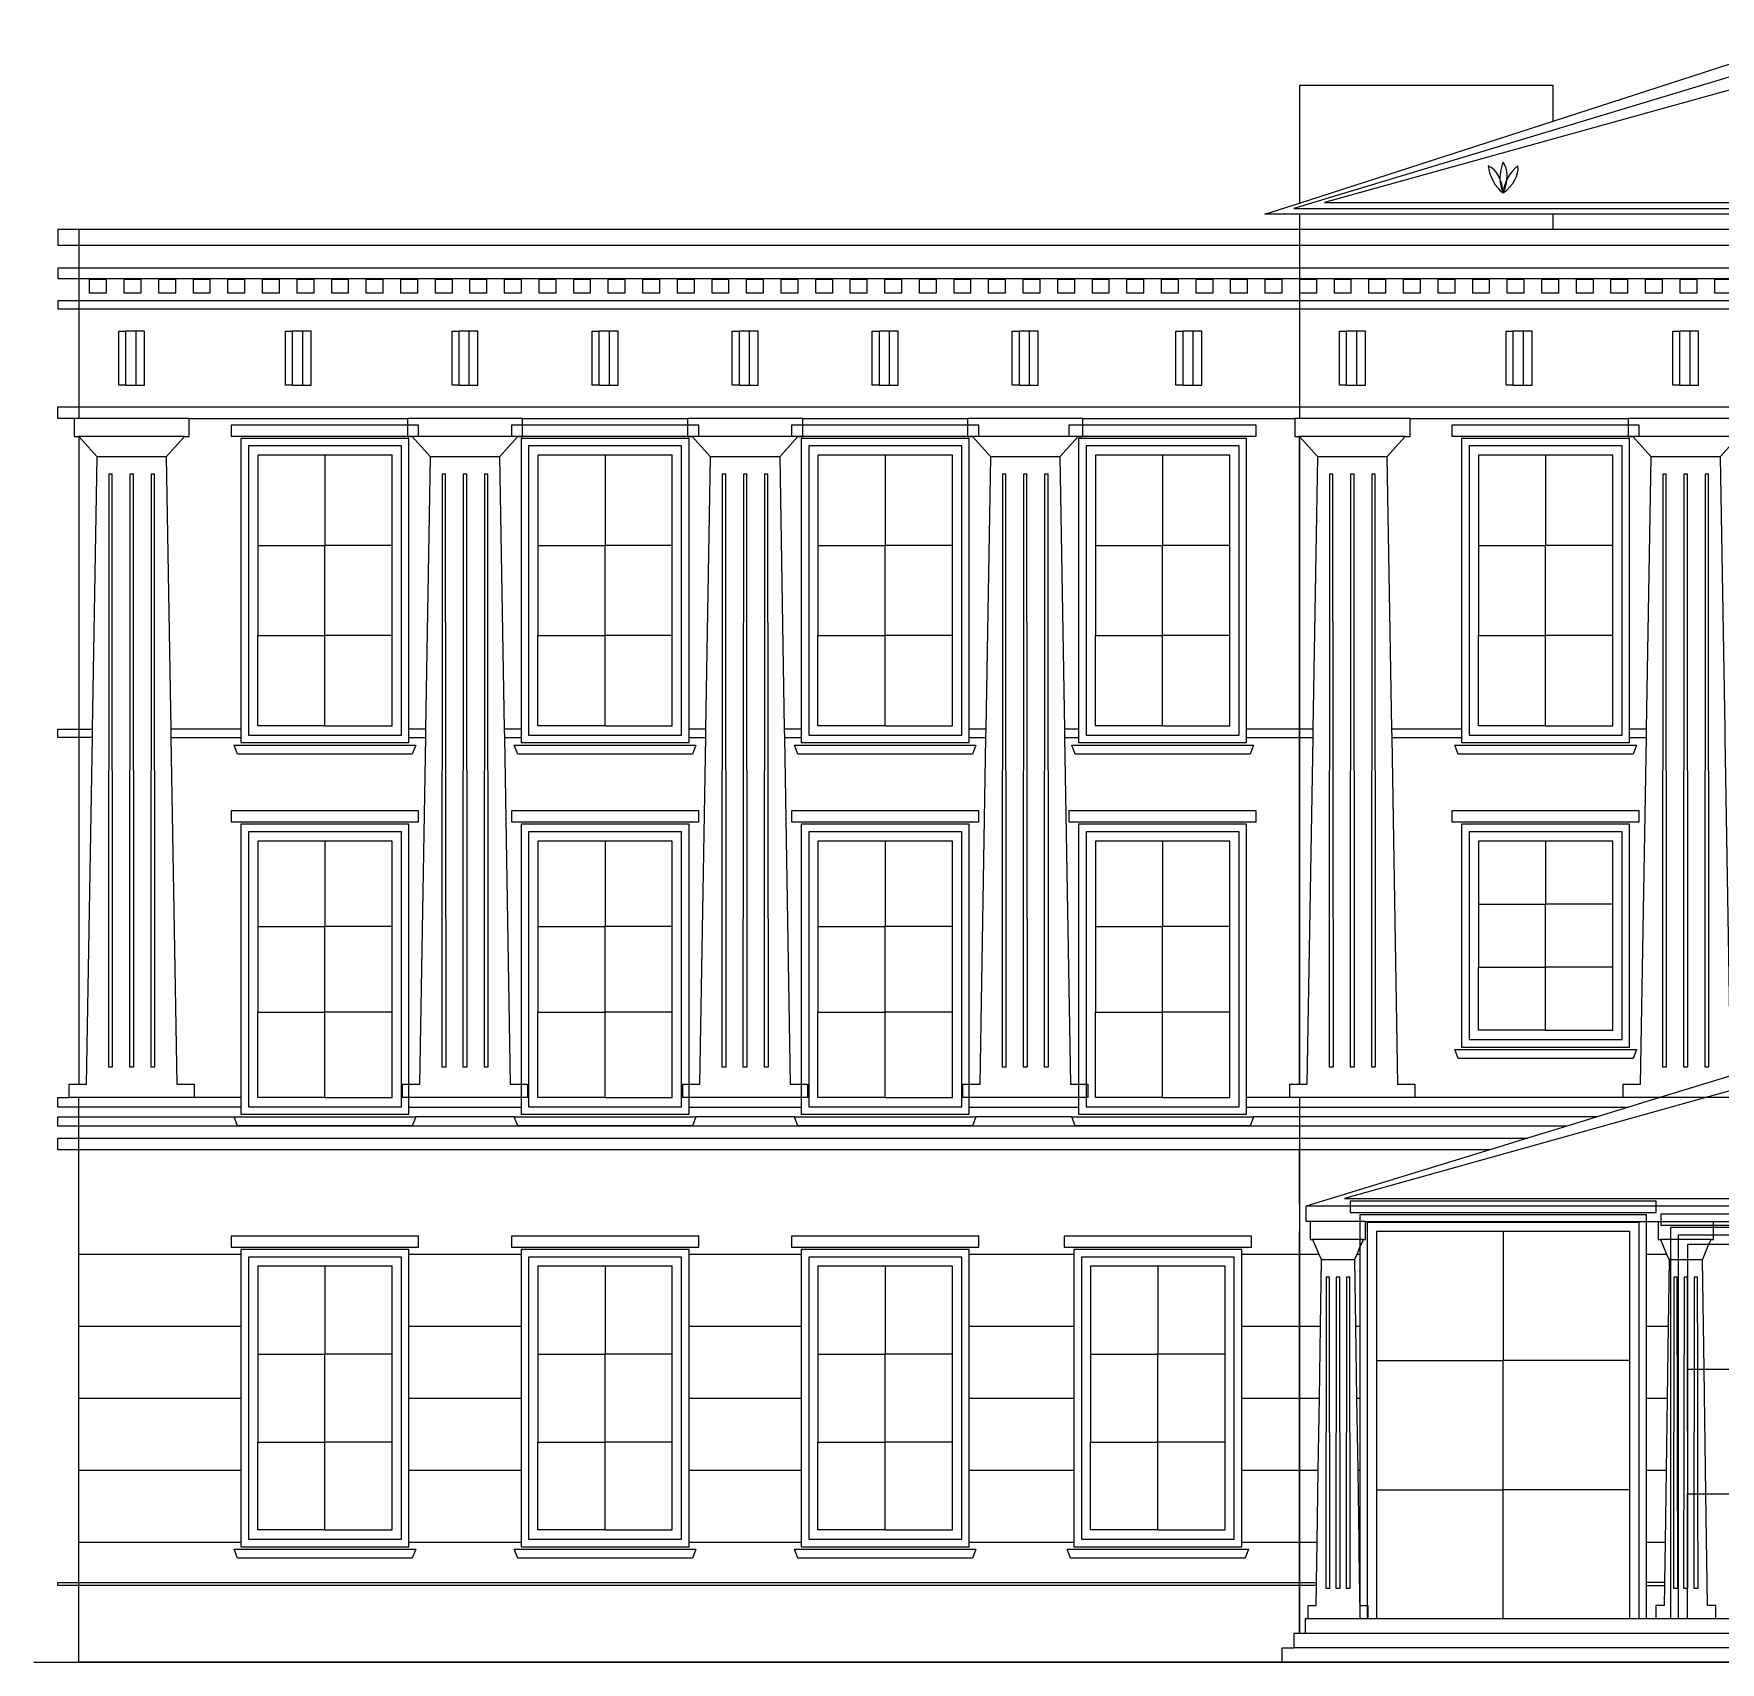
# Model space of a CAD drawing. Extents: x 114901 to 152161, y 103898 to 120858.
# Drawn here: x 114901 to 132461, y 103898 to 120858 of the extents above; entities that cross this region are included whole.
import ezdxf

# ---------------------------------------------------------------- set-up
doc = ezdxf.new("R2010")
doc.units = 0
for name, color, linetype, lineweight in [('01_SOURCE_MASSING', 7, 'Continuous', 25), ('02_NEW_GLAZING', 7, 'Continuous', 25), ('03_NEW_FRAMES', 7, 'Continuous', 25), ('04_NEW_CROWNS', 7, 'Continuous', 25), ('05_NEW_COLUMNS', 7, 'Continuous', 25), ('07_NEW_ORNAMENT', 7, 'Continuous', 25)]:
    doc.layers.add(name, color=color, linetype=linetype, lineweight=lineweight)

# ---------------------------------------------------------------- blocks, each defined once
blk = doc.blocks.new('GREEK_WINDOW_001')
at = {"layer": '02_NEW_GLAZING'}
for points in [[(0, 2746), (-700, 2746), (-700, 1831)], [(700, 1831), (700, 2746), (0, 2746)], [(0, 2746), (0, 1831)], [(-700, 1831), (-700, 915)], [(-700, 1831), (0, 1831)], [(700, 1831), (0, 1831)], [(0, 915), (0, 1831)], [(700, 915), (700, 1831)], [(0, 0), (-700, 0), (-700, 915)], [(-700, 915), (0, 915)], [(0, 0), (700, 0), (700, 915)], [(0, 0), (0, 915)], [(700, 915), (0, 915)]]:
    blk.add_lwpolyline(points, dxfattribs=at)
at = {"layer": '03_NEW_FRAMES'}
for points in [[(-975, 2946), (975, 2946), (975, 3061), (-975, 3061)], [(-875, -175), (875, -175), (875, -126), (875, 624), (875, 1374), (875, 2124), (875, 2874), (875, 2921), (-875, 2921), (-875, 2874), (-875, 2124), (-875, 1374), (-875, 624), (-875, -126)], [(-796, -96), (796, -96), (796, 2842), (-796, 2842)], [(-945, -200), (945, -200), (910, -295), (-910, -295)]]:
    blk.add_lwpolyline(points, close=True, dxfattribs=at)
blk = doc.blocks.new('GREEK_WINDOW_002')
at = {"layer": '02_NEW_GLAZING'}
for points in [[(0, 2746), (-700, 2746), (-700, 1831)], [(700, 1831), (700, 2746), (0, 2746)], [(0, 2746), (0, 1831)], [(-700, 1831), (-700, 915)], [(-700, 1831), (0, 1831)], [(700, 1831), (0, 1831)], [(0, 915), (0, 1831)], [(700, 915), (700, 1831)], [(0, 0), (-700, 0), (-700, 915)], [(-700, 915), (0, 915)], [(0, 0), (700, 0), (700, 915)], [(0, 0), (0, 915)], [(700, 915), (0, 915)]]:
    blk.add_lwpolyline(points, dxfattribs=at)
at = {"layer": '03_NEW_FRAMES'}
for points in [[(-975, 2946), (975, 2946), (975, 3061), (-975, 3061)], [(-875, -175), (875, -175), (875, -126), (875, 624), (875, 1374), (875, 2124), (875, 2874), (875, 2921), (-875, 2921), (-875, 2874), (-875, 2124), (-875, 1374), (-875, 624), (-875, -126)], [(-796, -96), (796, -96), (796, 2842), (-796, 2842)], [(-945, -200), (945, -200), (910, -295), (-910, -295)]]:
    blk.add_lwpolyline(points, close=True, dxfattribs=at)
blk = doc.blocks.new('GREEK_WINDOW_003')
at = {"layer": '02_NEW_GLAZING'}
for points in [[(0, 2746), (-700, 2746), (-700, 1831)], [(700, 1831), (700, 2746), (0, 2746)], [(0, 2746), (0, 1831)], [(-700, 1831), (-700, 915)], [(-700, 1831), (0, 1831)], [(700, 1831), (0, 1831)], [(0, 915), (0, 1831)], [(700, 915), (700, 1831)], [(0, 0), (-700, 0), (-700, 915)], [(-700, 915), (0, 915)], [(0, 0), (700, 0), (700, 915)], [(0, 0), (0, 915)], [(700, 915), (0, 915)]]:
    blk.add_lwpolyline(points, dxfattribs=at)
at = {"layer": '03_NEW_FRAMES'}
for points in [[(-975, 2946), (975, 2946), (975, 3061), (-975, 3061)], [(-875, -175), (875, -175), (875, -126), (875, 624), (875, 1374), (875, 2124), (875, 2874), (875, 2921), (-875, 2921), (-875, 2874), (-875, 2124), (-875, 1374), (-875, 624), (-875, -126)], [(-796, -96), (796, -96), (796, 2842), (-796, 2842)], [(-945, -200), (945, -200), (910, -295), (-910, -295)]]:
    blk.add_lwpolyline(points, close=True, dxfattribs=at)
blk = doc.blocks.new('GREEK_WINDOW_004')
at = {"layer": '02_NEW_GLAZING'}
for points in [[(0, 2746), (-700, 2746), (-700, 1831)], [(700, 1831), (700, 2746), (0, 2746)], [(0, 2746), (0, 1831)], [(-700, 1831), (-700, 915)], [(-700, 1831), (0, 1831)], [(700, 1831), (0, 1831)], [(0, 915), (0, 1831)], [(700, 915), (700, 1831)], [(0, 0), (-700, 0), (-700, 915)], [(-700, 915), (0, 915)], [(0, 0), (700, 0), (700, 915)], [(0, 0), (0, 915)], [(700, 915), (0, 915)]]:
    blk.add_lwpolyline(points, dxfattribs=at)
at = {"layer": '03_NEW_FRAMES'}
for points in [[(-975, 2946), (975, 2946), (975, 3061), (-975, 3061)], [(-875, -175), (875, -175), (875, -126), (875, 624), (875, 1374), (875, 2124), (875, 2874), (875, 2921), (-875, 2921), (-875, 2874), (-875, 2124), (-875, 1374), (-875, 624), (-875, -126)], [(-796, -96), (796, -96), (796, 2842), (-796, 2842)], [(-945, -200), (945, -200), (910, -295), (-910, -295)]]:
    blk.add_lwpolyline(points, close=True, dxfattribs=at)
blk = doc.blocks.new('GREEK_WINDOW_009')
at = {"layer": '02_NEW_GLAZING'}
for points in [[(0, 4033), (-1319, 4033), (-1319, 2689)], [(1319, 2689), (1319, 4033), (0, 4033)], [(0, 4033), (0, 2689)], [(-1319, 2689), (-1319, 1344)], [(-1319, 2689), (0, 2689)], [(1319, 2689), (0, 2689)], [(0, 1344), (0, 2689)], [(1319, 1344), (1319, 2689)], [(-1319, 1344), (-1319, 0)], [(-1319, 1344), (0, 1344)], [(1319, 1344), (0, 1344)], [(0, 0), (0, 1344)], [(1319, 0), (1319, 1344)]]:
    blk.add_lwpolyline(points, dxfattribs=at)
at = {"layer": '03_NEW_FRAMES'}
blk.add_lwpolyline([(-1594, 4233), (1594, 4233), (1594, 4299), (1594, 4348), (-1594, 4348), (-1594, 4299)], close=True, dxfattribs=at)
for points in [[(1494, 0), (1494, 347), (1494, 377), (1494, 799), (1494, 1549), (1494, 2299), (1494, 3049), (1494, 3799), (1494, 4139), (1494, 4208), (-1494, 4208), (-1494, 4139), (-1494, 3949), (-1494, 3860), (-1494, 3799), (-1494, 3049), (-1494, 2299), (-1494, 1549), (-1494, 799), (-1494, 377), (-1494, 347), (-1494, 181), (-1494, 0)], [(1416, 0), (1416, 4129), (-1416, 4129), (-1416, 140), (-1416, 0)]]:
    blk.add_lwpolyline(points, dxfattribs=at)
blk = doc.blocks.new('GREEK_WINDOW_010')
at = {"layer": '02_NEW_GLAZING'}
for points in [[(0, 3899), (-1187, 3899), (-1412, 3899), (-1412, 3739), (-1412, 3559), (-1412, 2600)], [(1412, 2600), (1412, 3559), (1412, 3739), (1412, 3899), (1187, 3899), (0, 3899)], [(0, 3899), (0, 2600)], [(-1412, 2600), (-1412, 1300)], [(-1412, 2600), (-1410, 2600), (-1343, 2600), (-1305, 2600), (-1240, 2600), (0, 2600)], [(1412, 2600), (1410, 2600), (1343, 2600), (1305, 2600), (1240, 2600), (0, 2600)], [(0, 1300), (0, 2600)], [(1412, 1300), (1412, 2600)], [(0, 0), (-1118, 0), (-1412, 0), (-1412, 319), (-1412, 1300)], [(-1412, 1300), (-1409, 1300), (-1345, 1300), (-1303, 1300), (-1221, 1300), (0, 1300)], [(0, 0), (1118, 0), (1412, 0), (1412, 319), (1412, 1300)], [(0, 0), (0, 1300)], [(1412, 1300), (1409, 1300), (1345, 1300), (1303, 1300), (1221, 1300), (0, 1300)]]:
    blk.add_lwpolyline(points, dxfattribs=at)
at = {"layer": '03_NEW_FRAMES'}
blk.add_lwpolyline([(-1687, 4099), (-1142, 4099), (1142, 4099), (1687, 4099), (1687, 4139), (1687, 4214), (-1687, 4214), (-1687, 4139)], close=True, dxfattribs=at)
for points in [[(1587, -1), (1587, 3739), (1587, 3949), (1587, 4074), (1142, 4074), (-1142, 4074), (-1587, 4074), (-1587, 3949), (-1587, 3739), (-1587, -1)], [(1509, -1), (1509, 3739), (1509, 3949), (1509, 3996), (1142, 3996), (-1142, 3996), (-1509, 3996), (-1509, 3949), (-1509, 3739), (-1509, -1)]]:
    blk.add_lwpolyline(points, dxfattribs=at)
blk = doc.blocks.new('GREEK_WINDOW_012')
at = {"layer": '02_NEW_GLAZING'}
for points in [[(0, 2671), (-700, 2671), (-700, 1781)], [(700, 1781), (700, 2671), (0, 2671)], [(0, 2671), (0, 1781)], [(-700, 1781), (-700, 890)], [(-700, 1781), (0, 1781)], [(700, 1781), (0, 1781)], [(0, 890), (0, 1781)], [(700, 890), (700, 1781)], [(0, 0), (-700, 0), (-700, 890)], [(-700, 890), (0, 890)], [(0, 0), (700, 0), (700, 890)], [(0, 0), (0, 890)], [(700, 890), (0, 890)]]:
    blk.add_lwpolyline(points, dxfattribs=at)
at = {"layer": '03_NEW_FRAMES'}
for points in [[(-975, 2871), (975, 2871), (975, 2986), (-975, 2986)], [(-875, -175), (875, -175), (875, -100), (875, 0), (875, 140), (875, 2846), (-875, 2846), (-875, 0), (-875, -100)], [(-796, -96), (796, -96), (796, 2768), (-796, 2768)], [(-945, -200), (945, -200), (945, -200), (910, -295), (-910, -295), (-945, -200)]]:
    blk.add_lwpolyline(points, close=True, dxfattribs=at)
blk = doc.blocks.new('GREEK_WINDOW_013')
at = {"layer": '02_NEW_GLAZING'}
for points in [[(0, 2671), (-700, 2671), (-700, 1781)], [(700, 1781), (700, 2671), (0, 2671)], [(0, 2671), (0, 1781)], [(-700, 1781), (-700, 890)], [(-700, 1781), (0, 1781)], [(700, 1781), (0, 1781)], [(0, 890), (0, 1781)], [(700, 890), (700, 1781)], [(0, 0), (-700, 0), (-700, 890)], [(-700, 890), (0, 890)], [(0, 0), (700, 0), (700, 890)], [(0, 0), (0, 890)], [(700, 890), (0, 890)]]:
    blk.add_lwpolyline(points, dxfattribs=at)
at = {"layer": '03_NEW_FRAMES'}
for points in [[(-975, 2871), (975, 2871), (975, 2986), (-975, 2986)], [(-875, -175), (875, -175), (875, -100), (875, 0), (875, 140), (875, 2846), (-875, 2846), (-875, 140), (-875, 0), (-875, -100)], [(-796, -96), (796, -96), (796, 2768), (-796, 2768)], [(-945, -200), (945, -200), (945, -200), (910, -295), (-910, -295), (-945, -200)]]:
    blk.add_lwpolyline(points, close=True, dxfattribs=at)
blk = doc.blocks.new('GREEK_WINDOW_014')
at = {"layer": '02_NEW_GLAZING'}
for points in [[(0, 2671), (-700, 2671), (-700, 1781)], [(700, 1781), (700, 2671), (0, 2671)], [(0, 2671), (0, 1781)], [(-700, 1781), (-700, 890)], [(-700, 1781), (0, 1781)], [(700, 1781), (0, 1781)], [(0, 890), (0, 1781)], [(700, 890), (700, 1781)], [(0, 0), (-700, 0), (-700, 890)], [(-700, 890), (0, 890)], [(0, 0), (700, 0), (700, 890)], [(0, 0), (0, 890)], [(700, 890), (0, 890)]]:
    blk.add_lwpolyline(points, dxfattribs=at)
at = {"layer": '03_NEW_FRAMES'}
for points in [[(-975, 2871), (975, 2871), (975, 2986), (-975, 2986)], [(-875, -175), (875, -175), (875, -100), (875, 0), (875, 140), (875, 2846), (-875, 2846), (-875, 140), (-875, 0), (-875, -100)], [(-796, -96), (796, -96), (796, 2768), (-796, 2768)], [(-945, -200), (945, -200), (945, -200), (910, -295), (-910, -295), (-945, -200)]]:
    blk.add_lwpolyline(points, close=True, dxfattribs=at)
blk = doc.blocks.new('GREEK_WINDOW_015')
at = {"layer": '02_NEW_GLAZING'}
for points in [[(0, 2671), (-700, 2671), (-700, 1781)], [(700, 1781), (700, 2671), (0, 2671)], [(0, 2671), (0, 1781)], [(-700, 1781), (-700, 890)], [(-700, 1781), (0, 1781)], [(700, 1781), (0, 1781)], [(0, 890), (0, 1781)], [(700, 890), (700, 1781)], [(0, 0), (-700, 0), (-700, 890)], [(-700, 890), (0, 890)], [(0, 0), (700, 0), (700, 890)], [(0, 0), (0, 890)], [(700, 890), (0, 890)]]:
    blk.add_lwpolyline(points, dxfattribs=at)
at = {"layer": '03_NEW_FRAMES'}
for points in [[(-975, 2871), (975, 2871), (975, 2986), (-975, 2986)], [(-875, -175), (875, -175), (875, -100), (875, 0), (875, 2846), (-875, 2846), (-875, 140), (-875, 0), (-875, -100)], [(-796, -96), (796, -96), (796, 2768), (-796, 2768), (-796, 140), (-796, 0)], [(-945, -200), (945, -200), (945, -200), (910, -295), (-910, -295), (-945, -200)]]:
    blk.add_lwpolyline(points, close=True, dxfattribs=at)
blk = doc.blocks.new('GREEK_WINDOW_016')
at = {"layer": '02_NEW_GLAZING'}
for points in [[(0, 1971), (-700, 1971), (-700, 1314)], [(700, 1314), (700, 1971), (0, 1971)], [(0, 1971), (0, 1314)], [(-700, 1314), (-700, 657)], [(-700, 1314), (0, 1314)], [(700, 1314), (0, 1314)], [(0, 657), (0, 1314)], [(700, 657), (700, 1314)], [(0, 0), (-700, 0), (-700, 657)], [(-700, 657), (0, 657)], [(0, 0), (700, 0), (700, 657)], [(0, 0), (0, 657)], [(700, 657), (0, 657)]]:
    blk.add_lwpolyline(points, dxfattribs=at)
at = {"layer": '03_NEW_FRAMES'}
for points in [[(-975, 2171), (975, 2171), (975, 2286), (-975, 2286)], [(-875, -175), (875, -175), (875, 2146), (-875, 2146)], [(-796, -96), (796, -96), (796, 2068), (-796, 2068)], [(-945, -200), (945, -200), (910, -295), (-910, -295)]]:
    blk.add_lwpolyline(points, close=True, dxfattribs=at)
blk = doc.blocks.new('GREEK_WINDOW_022')
at = {"layer": '02_NEW_GLAZING'}
for points in [[(0, 2817), (-700, 2817), (-700, 1878)], [(700, 1878), (700, 2817), (0, 2817)], [(0, 2817), (0, 1878)], [(-700, 1878), (-700, 939)], [(-700, 1878), (0, 1878)], [(700, 1878), (0, 1878)], [(0, 939), (0, 1878)], [(700, 939), (700, 1878)], [(0, 0), (-700, 0), (-700, 939)], [(-700, 939), (0, 939)], [(0, 0), (700, 0), (700, 939)], [(0, 0), (0, 939)], [(700, 939), (0, 939)]]:
    blk.add_lwpolyline(points, dxfattribs=at)
at = {"layer": '03_NEW_FRAMES'}
for points in [[(-975, 3017), (858, 3017), (975, 3017), (975, 3132), (858, 3132), (-975, 3132)], [(-875, -175), (875, -175), (875, -121), (875, -36), (875, 2992), (-875, 2992), (-875, -36), (-875, -121)], [(-796, -96), (796, -96), (796, 2914), (-796, 2914)], [(-945, -200), (945, -200), (910, -295), (-910, -295)]]:
    blk.add_lwpolyline(points, close=True, dxfattribs=at)
blk = doc.blocks.new('GREEK_WINDOW_023')
at = {"layer": '02_NEW_GLAZING'}
for points in [[(0, 2817), (-700, 2817), (-700, 1878)], [(700, 1878), (700, 2817), (0, 2817)], [(0, 2817), (0, 1878)], [(-700, 1878), (-700, 939)], [(-700, 1878), (0, 1878)], [(700, 1878), (0, 1878)], [(0, 939), (0, 1878)], [(700, 939), (700, 1878)], [(0, 0), (-700, 0), (-700, 939)], [(-700, 939), (0, 939)], [(0, 0), (700, 0), (700, 939)], [(0, 0), (0, 939)], [(700, 939), (0, 939)]]:
    blk.add_lwpolyline(points, dxfattribs=at)
at = {"layer": '03_NEW_FRAMES'}
for points in [[(-975, 3017), (-858, 3017), (858, 3017), (975, 3017), (975, 3132), (858, 3132), (-858, 3132), (-975, 3132)], [(-875, -175), (875, -175), (875, -121), (875, -36), (875, 2992), (-875, 2992), (-875, -36), (-875, -121)], [(-796, -96), (796, -96), (796, 2914), (-796, 2914)], [(-945, -200), (945, -200), (910, -295), (-910, -295)]]:
    blk.add_lwpolyline(points, close=True, dxfattribs=at)
blk = doc.blocks.new('GREEK_WINDOW_024')
at = {"layer": '02_NEW_GLAZING'}
for points in [[(0, 2817), (-700, 2817), (-700, 1878)], [(700, 1878), (700, 2817), (0, 2817)], [(0, 2817), (0, 1878)], [(-700, 1878), (-700, 939)], [(-700, 1878), (0, 1878)], [(700, 1878), (0, 1878)], [(0, 939), (0, 1878)], [(700, 939), (700, 1878)], [(0, 0), (-700, 0), (-700, 939)], [(-700, 939), (0, 939)], [(0, 0), (700, 0), (700, 939)], [(0, 0), (0, 939)], [(700, 939), (0, 939)]]:
    blk.add_lwpolyline(points, dxfattribs=at)
at = {"layer": '03_NEW_FRAMES'}
for points in [[(-975, 3017), (-858, 3017), (858, 3017), (975, 3017), (975, 3132), (858, 3132), (-858, 3132), (-975, 3132)], [(-875, -175), (875, -175), (875, -121), (875, -36), (875, 2992), (-875, 2992), (-875, -36), (-875, -121)], [(-796, -96), (796, -96), (796, 2914), (-796, 2914)], [(-945, -200), (945, -200), (910, -295), (-910, -295)]]:
    blk.add_lwpolyline(points, close=True, dxfattribs=at)
blk = doc.blocks.new('GREEK_WINDOW_025')
at = {"layer": '02_NEW_GLAZING'}
for points in [[(0, 2817), (-700, 2817), (-700, 1878)], [(700, 1878), (700, 2817), (0, 2817)], [(0, 2817), (0, 1878)], [(-700, 1878), (-700, 939)], [(-700, 1878), (0, 1878)], [(700, 1878), (0, 1878)], [(0, 939), (0, 1878)], [(700, 939), (700, 1878)], [(0, 0), (-700, 0), (-700, 939)], [(-700, 939), (0, 939)], [(0, 0), (700, 0), (700, 939)], [(0, 0), (0, 939)], [(700, 939), (0, 939)]]:
    blk.add_lwpolyline(points, dxfattribs=at)
at = {"layer": '03_NEW_FRAMES'}
for points in [[(-975, 3017), (-830, 3017), (975, 3017), (975, 3132), (-830, 3132), (-975, 3132)], [(-875, -175), (875, -175), (875, -121), (875, -36), (875, 2992), (-875, 2992), (-875, -36), (-875, -121)], [(-796, -96), (796, -96), (796, 2914), (-796, 2914)], [(-945, -200), (945, -200), (910, -295), (-910, -295)]]:
    blk.add_lwpolyline(points, close=True, dxfattribs=at)
blk = doc.blocks.new('GREEK_WINDOW_026')
at = {"layer": '02_NEW_GLAZING'}
for points in [[(0, 2817), (-700, 2817), (-700, 1878)], [(700, 1878), (700, 2817), (0, 2817)], [(0, 2817), (0, 1878)], [(-700, 1878), (-700, 939)], [(-700, 1878), (0, 1878)], [(700, 1878), (0, 1878)], [(0, 939), (0, 1878)], [(700, 939), (700, 1878)], [(0, 0), (-700, 0), (-700, 939)], [(-700, 939), (0, 939)], [(0, 0), (700, 0), (700, 939)], [(0, 0), (0, 939)], [(700, 939), (0, 939)]]:
    blk.add_lwpolyline(points, dxfattribs=at)
at = {"layer": '03_NEW_FRAMES'}
for points in [[(-975, 3017), (858, 3017), (975, 3017), (975, 3132), (858, 3132), (-975, 3132)], [(-875, -175), (875, -175), (875, -121), (875, -36), (875, 2992), (-875, 2992), (-875, -36), (-875, -121)], [(-796, -96), (796, -96), (796, 2914), (-796, 2914)], [(-945, -200), (945, -200), (910, -295), (-910, -295)]]:
    blk.add_lwpolyline(points, close=True, dxfattribs=at)
blk = doc.blocks.new('GREEK_GREEK_PEDIMENT')
at = {"layer": '04_NEW_CROWNS'}
for points in [[(5450, 0), (2810, 0), (-2810, 0), (-5450, 0), (-5811, 0), (-5450, 117), (-2810, 971), (0, 1880), (2810, 971), (5450, 117), (5811, 0)], [(-5511, 62), (5509, 62), (0, 1722)], [(-5191, 122), (5189, 122), (0, 1562)]]:
    blk.add_lwpolyline(points, close=True, dxfattribs=at)
at = {"layer": '07_NEW_ORNAMENT'}
for points in [[(0, 272), (-125, 435), (-222, 729), (-226, 955), (-90, 833), (3, 553), (0, 272)], [(0, 272), (-67, 477), (-67, 804), (0, 1032), (91, 865), (91, 553), (0, 272)], [(0, 272), (-3, 477), (95, 771), (226, 955), (263, 776), (170, 496), (0, 272)], [(0, 272), (-164, 379), (-338, 613), (-406, 817), (-244, 751), (-77, 528), (0, 272)], [(0, 272), (56, 459), (230, 694), (406, 817), (390, 643), (223, 419), (0, 272)], [(-3331, 222), (-3374, 308), (-3374, 446), (-3331, 542), (-3273, 471), (-3273, 340), (-3331, 222)], [(0, 272), (-180, 316), (-406, 474), (-524, 639), (-357, 633), (-142, 482), (0, 272)], [(0, 272), (103, 426), (328, 584), (524, 639), (461, 483), (246, 333), (0, 272)], [(3329, 222), (3286, 308), (3286, 446), (3329, 542), (3387, 471), (3387, 340), (3329, 222)], [(-3331, 222), (-3410, 277), (-3476, 398), (-3485, 503), (-3399, 469), (-3337, 354), (-3331, 222)], [(-3331, 222), (-3328, 318), (-3262, 439), (-3178, 503), (-3160, 413), (-3223, 298), (-3331, 222)], [(3329, 222), (3250, 277), (3184, 398), (3175, 503), (3261, 469), (3323, 354), (3329, 222)], [(3329, 222), (3332, 318), (3398, 439), (3482, 503), (3500, 413), (3437, 298), (3329, 222)]]:
    blk.add_open_spline(points, degree=3, knots=[0, 0, 0, 0, 1, 1, 1, 2, 2, 2, 2], dxfattribs=at)
blk = doc.blocks.new('GREEK_COLUMN_001')
at = {"layer": '05_NEW_COLUMNS'}
for points in [[(550, 6882.7), (600, 6882.7), (600, 7072.7), (-550.047, 7072.7), (-600, 7072.7), (-600, 6882.7), (-550.047, 6882.7), (-550, 6882.7)], [(550, 6882.7), (-550, 6882.7)], [(-550, 6882.7), (-360, 6672.7)], [(360, 6672.7), (550, 6882.7)], [(360, 6672.7), (407.773815, 3835.5), (409.205076, 3750.5), (470, 140), (650, 140), (650, 0), (-550.047, 0), (-650, 0), (-650, 140), (-550.047, 140), (-470, 140), (-409.205076, 3750.5), (-407.773815, 3835.5), (-360, 6672.7)], [(360, 6672.7), (-360, 6672.7)]]:
    blk.add_lwpolyline(points, dxfattribs=at)
for points in [[(-242, 320), (-198, 320), (-202, 6492.7), (-238, 6492.7)], [(-22, 320), (22, 320), (18, 6492.7), (-18, 6492.7)], [(198, 320), (242, 320), (238, 6492.7), (202, 6492.7)]]:
    blk.add_lwpolyline(points, close=True, dxfattribs=at)
blk = doc.blocks.new('GREEK_COLUMN_002')
at = {"layer": '05_NEW_COLUMNS'}
for points in [[(550, 6882.7), (600, 6882.7), (600, 6888.738569), (600, 7003.738569), (600, 7072.7), (-600, 7072.7), (-600, 7003.738569), (-600, 6888.738569), (-600, 6882.7), (-550, 6882.7)], [(550, 6882.7), (-550, 6882.7)], [(-550, 6882.7), (-360, 6672.7)], [(360, 6672.7), (550, 6882.7)], [(360, 6672.7), (407.773815, 3835.5), (409.205076, 3750.5), (470, 140), (583.41, 140), (650, 140), (650, 0), (583.41, 0), (-583.43, 0), (-650, 0), (-650, 140), (-583.43, 140), (-470, 140), (-409.205076, 3750.5), (-407.773815, 3835.5), (-360, 6672.7)], [(360, 6672.7), (-360, 6672.7)]]:
    blk.add_lwpolyline(points, dxfattribs=at)
for points in [[(-242, 320), (-198, 320), (-202, 6492.7), (-238, 6492.7)], [(-22, 320), (22, 320), (18, 6492.7), (-18, 6492.7)], [(198, 320), (242, 320), (238, 6492.7), (202, 6492.7)]]:
    blk.add_lwpolyline(points, close=True, dxfattribs=at)
blk = doc.blocks.new('GREEK_COLUMN_003')
at = {"layer": '05_NEW_COLUMNS'}
for points in [[(550, 6882.7), (600, 6882.7), (600, 6888.738569), (600, 7003.738569), (600, 7072.7), (-600, 7072.7), (-600, 7003.738569), (-600, 6888.738569), (-600, 6882.7), (-550, 6882.7)], [(550, 6882.7), (-550, 6882.7)], [(-550, 6882.7), (-360, 6672.7)], [(360, 6672.7), (550, 6882.7)], [(360, 6672.7), (407.773815, 3835.5), (409.205076, 3750.5), (470, 140), (583.44, 140), (650, 140), (650, 0), (583.44, 0), (-583.39, 0), (-650, 0), (-650, 140), (-583.39, 140), (-470, 140), (-409.205076, 3750.5), (-407.773815, 3835.5), (-360, 6672.7)], [(360, 6672.7), (-360, 6672.7)]]:
    blk.add_lwpolyline(points, dxfattribs=at)
for points in [[(-242, 320), (-198, 320), (-202, 6492.7), (-238, 6492.7)], [(-22, 320), (22, 320), (18, 6492.7), (-18, 6492.7)], [(198, 320), (242, 320), (238, 6492.7), (202, 6492.7)]]:
    blk.add_lwpolyline(points, close=True, dxfattribs=at)
blk = doc.blocks.new('GREEK_COLUMN_004')
at = {"layer": '05_NEW_COLUMNS'}
for points in [[(550, 6882.7), (600, 6882.7), (600, 6888.738569), (600, 7003.738569), (600, 7072.7), (-600, 7072.7), (-600, 7003.738569), (-600, 6888.738569), (-600, 6882.7), (-550, 6882.7)], [(550, 6882.7), (-550, 6882.7)], [(-550, 6882.7), (-360, 6672.7)], [(360, 6672.7), (550, 6882.7)], [(360, 6672.7), (407.773815, 3835.5), (409.205076, 3750.5), (470, 140), (554.72, 140), (633.47, 140), (650, 140), (650, 0), (633.47, 0), (554.72, 0), (-583.36, 0), (-650, 0), (-650, 140), (-583.36, 140), (-470, 140), (-409.205076, 3750.5), (-407.773815, 3835.5), (-360, 6672.7)], [(360, 6672.7), (-360, 6672.7)]]:
    blk.add_lwpolyline(points, dxfattribs=at)
for points in [[(-242, 320), (-198, 320), (-202, 6492.7), (-238, 6492.7)], [(-22, 320), (22, 320), (18, 6492.7), (-18, 6492.7)], [(198, 320), (242, 320), (238, 6492.7), (202, 6492.7)]]:
    blk.add_lwpolyline(points, close=True, dxfattribs=at)
blk = doc.blocks.new('GREEK_COLUMN_005')
at = {"layer": '05_NEW_COLUMNS'}
for points in [[(550, 6882.7), (600, 6882.7), (600, 7072.7), (-549.99, 7072.7), (-600, 7072.7), (-600, 6882.7), (-550.011292, 6882.7), (-550, 6882.7)], [(550, 6882.7), (-550, 6882.7)], [(-550, 6882.7), (-549.99, 6882.688947), (-360, 6672.7)], [(360, 6672.7), (550, 6882.7)], [(360, 6672.7), (407.773815, 3835.5), (409.205076, 3750.5), (470, 140), (650, 140), (650, 0), (-549.99, 0), (-650, 0), (-650, 140), (-550.011292, 140), (-549.99, 140), (-470, 140), (-409.205076, 3750.5), (-407.773815, 3835.5), (-360, 6672.7)], [(360, 6672.7), (-360, 6672.7)]]:
    blk.add_lwpolyline(points, dxfattribs=at)
for points in [[(-242, 320), (-198, 320), (-202, 6492.7), (-238, 6492.7)], [(-22, 320), (22, 320), (18, 6492.7), (-18, 6492.7)], [(198, 320), (242, 320), (238, 6492.7), (202, 6492.7)]]:
    blk.add_lwpolyline(points, close=True, dxfattribs=at)
blk = doc.blocks.new('GREEK_COLUMN_006')
at = {"layer": '05_NEW_COLUMNS'}
for points in [[(550, 6882.7), (600, 6882.7), (600, 6888.738569), (600, 7003.738569), (600, 7072.7), (-600, 7072.7), (-600, 7003.738569), (-600, 6888.738569), (-600, 6882.7), (-550, 6882.7)], [(550, 6882.7), (-550, 6882.7)], [(-550, 6882.7), (-360, 6672.7)], [(360, 6672.7), (550, 6882.7)], [(360, 6672.7), (407.773815, 3835.5), (409.205076, 3750.5), (468.555513, 225.785461), (470, 140), (650, 140), (650, 122.920951), (650, 0), (209.509676, 0), (-267.792455, 0), (-650, 0), (-650, 140), (-470, 140), (-409.205076, 3750.5), (-407.773815, 3835.5), (-360, 6672.7)], [(360, 6672.7), (-360, 6672.7)]]:
    blk.add_lwpolyline(points, dxfattribs=at)
for points in [[(-242, 320), (-198, 320), (-202, 6492.7), (-238, 6492.7)], [(-22, 320), (22, 320), (18, 6492.7), (-18, 6492.7)], [(198, 320), (242, 320), (238, 6492.7), (202, 6492.7)]]:
    blk.add_lwpolyline(points, close=True, dxfattribs=at)
blk = doc.blocks.new('GREEK_DORIC_FRIEZE')
at = {"layer": '07_NEW_ORNAMENT'}
for points in [[(-18050, 860), (-17870, 860), (-17870, 1000), (-18050, 1000)], [(-17690, 860), (-17510, 860), (-17510, 1000), (-17690, 1000)], [(-17330, 860), (-17150, 860), (-17150, 1000), (-17330, 1000)], [(-16970, 860), (-16790, 860), (-16790, 1000), (-16970, 1000)], [(-16610, 860), (-16430, 860), (-16430, 1000), (-16610, 1000)], [(-16250, 860), (-16070, 860), (-16070, 1000), (-16250, 1000)], [(-15890, 860), (-15710, 860), (-15710, 1000), (-15890, 1000)], [(-15530, 860), (-15350, 860), (-15350, 1000), (-15530, 1000)], [(-15170, 860), (-14990, 860), (-14990, 1000), (-15170, 1000)], [(-14810, 860), (-14630, 860), (-14630, 1000), (-14810, 1000)], [(-14450, 860), (-14270, 860), (-14270, 1000), (-14450, 1000)], [(-14090, 860), (-13910, 860), (-13910, 1000), (-14090, 1000)], [(-13730, 860), (-13550, 860), (-13550, 1000), (-13730, 1000)], [(-13370, 860), (-13190, 860), (-13190, 1000), (-13370, 1000)], [(-13010, 860), (-12830, 860), (-12830, 1000), (-13010, 1000)], [(-12650, 860), (-12470, 860), (-12470, 1000), (-12650, 1000)], [(-12290, 860), (-12110, 860), (-12110, 1000), (-12290, 1000)], [(-11930, 860), (-11750, 860), (-11750, 1000), (-11930, 1000)], [(-11570, 860), (-11390, 860), (-11390, 1000), (-11570, 1000)], [(-11210, 860), (-11030, 860), (-11030, 1000), (-11210, 1000)], [(-10850, 860), (-10670, 860), (-10670, 1000), (-10850, 1000)], [(-10490, 860), (-10310, 860), (-10310, 1000), (-10490, 1000)], [(-10130, 860), (-9950, 860), (-9950, 1000), (-10130, 1000)], [(-9770, 860), (-9590, 860), (-9590, 1000), (-9770, 1000)], [(-9410, 860), (-9230, 860), (-9230, 1000), (-9410, 1000)], [(-9050, 860), (-8870, 860), (-8870, 1000), (-9050, 1000)], [(-8690, 860), (-8510, 860), (-8510, 1000), (-8690, 1000)], [(-8330, 860), (-8150, 860), (-8150, 1000), (-8330, 1000)], [(-7970, 860), (-7790, 860), (-7790, 1000), (-7970, 1000)], [(-7610, 860), (-7430, 860), (-7430, 1000), (-7610, 1000)], [(-7250, 860), (-7070, 860), (-7070, 1000), (-7250, 1000)], [(-6890, 860), (-6710, 860), (-6710, 1000), (-6890, 1000)], [(-6530, 860), (-6350, 860), (-6350, 1000), (-6530, 1000)], [(-6170, 860), (-5990, 860), (-5990, 1000), (-6170, 1000)], [(-5810, 860), (-5630, 860), (-5630, 1000), (-5810, 1000)], [(-5450, 860), (-5448.89, 860), (-5270, 860), (-5270, 1000), (-5448.89, 1000), (-5450, 1000)], [(-5090, 860), (-4910, 860), (-4910, 1000), (-5090, 1000)], [(-4730, 860), (-4550, 860), (-4550, 1000), (-4730, 1000)], [(-4370, 860), (-4190, 860), (-4190, 1000), (-4370, 1000)], [(-4010, 860), (-3830, 860), (-3830, 1000), (-4010, 1000)], [(-3650, 860), (-3470, 860), (-3470, 1000), (-3650, 1000)], [(-3290, 860), (-3110, 860), (-3110, 1000), (-3290, 1000)], [(-2930, 860), (-2750, 860), (-2750, 1000), (-2930, 1000)], [(-2570, 860), (-2390, 860), (-2390, 1000), (-2570, 1000)], [(-2210, 860), (-2030, 860), (-2030, 1000), (-2210, 1000)], [(-1850, 860), (-1670, 860), (-1670, 1000), (-1850, 1000)], [(-1490, 860), (-1310, 860), (-1310, 1000), (-1490, 1000)], [(-1130, 860), (-950, 860), (-950, 1000), (-1130, 1000)], [(-770, 860), (-590, 860), (-590, 1000), (-770, 1000)], [(-410, 860), (-230, 860), (-230, 1000), (-410, 1000)], [(-50, 860), (130, 860), (130, 1000), (-50, 1000)], [(310, 860), (490, 860), (490, 1000), (310, 1000)], [(670, 860), (850, 860), (850, 1000), (670, 1000)], [(1030, 860), (1210, 860), (1210, 1000), (1030, 1000)], [(1390, 860), (1570, 860), (1570, 1000), (1390, 1000)], [(1750, 860), (1930, 860), (1930, 1000), (1750, 1000)], [(2110, 860), (2290, 860), (2290, 1000), (2110, 1000)], [(2470, 860), (2650, 860), (2650, 1000), (2470, 1000)], [(2830, 860), (3010, 860), (3010, 1000), (2830, 1000)], [(3190, 860), (3370, 860), (3370, 1000), (3190, 1000)], [(3550, 860), (3730, 860), (3730, 1000), (3550, 1000)], [(3910, 860), (4090, 860), (4090, 1000), (3910, 1000)], [(4270, 860), (4450, 860), (4450, 1000), (4270, 1000)], [(4630, 860), (4810, 860), (4810, 1000), (4630, 1000)], [(4990, 860), (5170, 860), (5170, 1000), (4990, 1000)], [(5350, 860), (5451.11, 860), (5530, 860), (5530, 1000), (5451.11, 1000), (5350, 1000)], [(5710, 860), (5890, 860), (5890, 1000), (5710, 1000)], [(6070, 860), (6250, 860), (6250, 1000), (6070, 1000)], [(6430, 860), (6610, 860), (6610, 1000), (6430, 1000)], [(6790, 860), (6970, 860), (6970, 1000), (6790, 1000)], [(7150, 860), (7330, 860), (7330, 1000), (7150, 1000)], [(7510, 860), (7690, 860), (7690, 1000), (7510, 1000)], [(7870, 860), (8050, 860), (8050, 1000), (7870, 1000)], [(8230, 860), (8410, 860), (8410, 1000), (8230, 1000)], [(8590, 860), (8770, 860), (8770, 1000), (8590, 1000)], [(8950, 860), (9130, 860), (9130, 1000), (8950, 1000)], [(9310, 860), (9490, 860), (9490, 1000), (9310, 1000)], [(9670, 860), (9850, 860), (9850, 1000), (9670, 1000)], [(10030, 860), (10210, 860), (10210, 1000), (10030, 1000)], [(10390, 860), (10570, 860), (10570, 1000), (10390, 1000)], [(10750, 860), (10930, 860), (10930, 1000), (10750, 1000)], [(11110, 860), (11290, 860), (11290, 1000), (11110, 1000)], [(11470, 860), (11650, 860), (11650, 1000), (11470, 1000)], [(11830, 860), (12010, 860), (12010, 1000), (11830, 1000)], [(12190, 860), (12370, 860), (12370, 1000), (12190, 1000)], [(12550, 860), (12730, 860), (12730, 1000), (12550, 1000)], [(12910, 860), (13090, 860), (13090, 1000), (12910, 1000)], [(13270, 860), (13450, 860), (13450, 1000), (13270, 1000)], [(13630, 860), (13810, 860), (13810, 1000), (13630, 1000)], [(13990, 860), (14170, 860), (14170, 1000), (13990, 1000)], [(14350, 860), (14530, 860), (14530, 1000), (14350, 1000)], [(14710, 860), (14890, 860), (14890, 1000), (14710, 1000)], [(15070, 860), (15250, 860), (15250, 1000), (15070, 1000)], [(15430, 860), (15610, 860), (15610, 1000), (15430, 1000)], [(15790, 860), (15970, 860), (15970, 1000), (15790, 1000)], [(16150, 860), (16330, 860), (16330, 1000), (16150, 1000)], [(16510, 860), (16690, 860), (16690, 1000), (16510, 1000)], [(16870, 860), (17050, 860), (17050, 1000), (16870, 1000)], [(17230, 860), (17410, 860), (17410, 1000), (17230, 1000)], [(17590, 860), (17770, 860), (17770, 1000), (17590, 1000)], [(17950, 860), (18130, 860), (18130, 1000), (17950, 1000)]]:
    blk.add_lwpolyline(points, close=True, dxfattribs=at)
for points in [[(-17668.7, -100), (-17743.7, -100), (-17743.7, 460), (-17668.7, 460)], [(-17668.7, -100), (-17668.7, 460)], [(-17563.7, 460), (-17668.7, 460)], [(-17563.7, -100), (-17473.7, -100), (-17473.7, 460), (-17563.7, 460)], [(-17563.7, -100), (-17563.7, 460)], [(-15933.55, -100), (-16008.55, -100), (-16008.55, 460), (-15933.55, 460)], [(-15933.55, -100), (-15933.55, 460)], [(-15828.55, 460), (-15933.55, 460)], [(-15828.55, -100), (-15738.55, -100), (-15738.55, 460), (-15828.55, 460)], [(-15828.55, -100), (-15828.55, 460)], [(-14198.4, -100), (-14273.4, -100), (-14273.4, 460), (-14198.4, 460)], [(-14198.4, -100), (-14198.4, 460)], [(-14093.4, 460), (-14198.4, 460)], [(-14093.4, -100), (-14003.4, -100), (-14003.4, 460), (-14093.4, 460)], [(-14093.4, -100), (-14093.4, 460)], [(-12740, -100), (-12815, -100), (-12815, 460), (-12740, 460)], [(-12740, -100), (-12740, 460)], [(-12635, 460), (-12740, 460)], [(-12635, -100), (-12545, -100), (-12545, 460), (-12635, 460)], [(-12635, -100), (-12635, 460)], [(-11281.6, -100), (-11356.6, -100), (-11356.6, 460), (-11281.6, 460)], [(-11281.6, -100), (-11281.6, 460)], [(-11176.6, 460), (-11281.6, 460)], [(-11176.6, -100), (-11086.6, -100), (-11086.6, 460), (-11176.6, 460)], [(-11176.6, -100), (-11176.6, 460)], [(-9823.2, -100), (-9898.2, -100), (-9898.2, 460), (-9823.2, 460)], [(-9823.2, -100), (-9823.2, 460)], [(-9718.2, 460), (-9823.2, 460)], [(-9718.2, -100), (-9628.2, -100), (-9628.2, 460), (-9718.2, 460)], [(-9718.2, -100), (-9718.2, 460)], [(-8364.8, -100), (-8439.8, -100), (-8439.8, 460), (-8364.8, 460)], [(-8364.8, -100), (-8364.8, 460)], [(-8259.8, 460), (-8364.8, 460)], [(-8259.8, -100), (-8169.8, -100), (-8169.8, 460), (-8259.8, 460)], [(-8259.8, -100), (-8259.8, 460)], [(-6661.85, -100), (-6736.85, -100), (-6736.85, 460), (-6661.85, 460)], [(-6661.85, -100), (-6661.85, 460)], [(-6556.85, 460), (-6661.85, 460)], [(-6556.85, -100), (-6466.85, -100), (-6466.85, 460), (-6556.85, 460)], [(-6556.85, -100), (-6556.85, 460)], [(-4958.9, -100), (-5033.9, -100), (-5033.9, 460), (-4958.9, 460)], [(-4958.9, -100), (-4958.9, 460)], [(-4853.9, 460), (-4958.9, 460)], [(-4853.9, -100), (-4763.9, -100), (-4763.9, 460), (-4853.9, 460)], [(-4853.9, -100), (-4853.9, 460)], [(-3223.75, -100), (-3298.75, -100), (-3298.75, 460), (-3223.75, 460)], [(-3223.75, -100), (-3223.75, 460)], [(-3118.75, 460), (-3223.75, 460)], [(-3118.75, -100), (-3028.75, -100), (-3028.75, 460), (-3118.75, 460)], [(-3118.75, -100), (-3118.75, 460)], [(-1488.6, -100), (-1563.6, -100), (-1563.6, 460), (-1488.6, 460)], [(-1488.6, -100), (-1488.6, 460)], [(-1383.6, 460), (-1488.6, 460)], [(-1383.6, -100), (-1293.6, -100), (-1293.6, 460), (-1383.6, 460)], [(-1383.6, -100), (-1383.6, 460)], [(-58.85, -100), (-133.85, -100), (-133.85, 460), (-58.85, 460)], [(-58.85, -100), (-58.85, 460)], [(46.15, 460), (-58.85, 460)], [(46.15, -100), (136.15, -100), (136.15, 460), (46.15, 460)], [(46.15, -100), (46.15, 460)], [(1370.9, -100), (1295.9, -100), (1295.9, 460), (1370.9, 460)], [(1370.9, -100), (1370.9, 460)], [(1475.9, 460), (1370.9, 460)], [(1475.9, -100), (1565.9, -100), (1565.9, 460), (1475.9, 460)], [(1475.9, -100), (1475.9, 460)], [(3106, -100), (3031, -100), (3031, 460), (3106, 460)], [(3106, -100), (3106, 460)], [(3211, 460), (3106, 460)], [(3211, -100), (3301, -100), (3301, 460), (3211, 460)], [(3211, -100), (3211, 460)], [(4841.1, -100), (4766.1, -100), (4766.1, 460), (4841.1, 460)], [(4841.1, -100), (4841.1, 460)], [(4946.1, 460), (4841.1, 460)], [(4946.1, -100), (5036.1, -100), (5036.1, 460), (4946.1, 460)], [(4946.1, -100), (4946.1, 460)], [(6544, -100), (6469, -100), (6469, 460), (6544, 460)], [(6544, -100), (6544, 460)], [(6649, 460), (6544, 460)], [(6649, -100), (6739, -100), (6739, 460), (6649, 460)], [(6649, -100), (6649, 460)], [(8246.9, -100), (8171.9, -100), (8171.9, 460), (8246.9, 460)], [(8246.9, -100), (8246.9, 460)], [(8351.9, 460), (8246.9, 460)], [(8351.9, -100), (8441.9, -100), (8441.9, 460), (8351.9, 460)], [(8351.9, -100), (8351.9, 460)], [(9705.3, -100), (9630.3, -100), (9630.3, 460), (9705.3, 460)], [(9705.3, -100), (9705.3, 460)], [(9810.3, 460), (9705.3, 460)], [(9810.3, -100), (9900.3, -100), (9900.3, 460), (9810.3, 460)], [(9810.3, -100), (9810.3, 460)], [(11163.7, -100), (11088.7, -100), (11088.7, 460), (11163.7, 460)], [(11163.7, -100), (11163.7, 460)], [(11268.7, 460), (11163.7, 460)], [(11268.7, -100), (11358.7, -100), (11358.7, 460), (11268.7, 460)], [(11268.7, -100), (11268.7, 460)], [(12622.1, -100), (12547.1, -100), (12547.1, 460), (12622.1, 460)], [(12622.1, -100), (12622.1, 460)], [(12727.1, 460), (12622.1, 460)], [(12727.1, -100), (12817.1, -100), (12817.1, 460), (12727.1, 460)], [(12727.1, -100), (12727.1, 460)], [(14080.5, -100), (14005.5, -100), (14005.5, 460), (14080.5, 460)], [(14080.5, -100), (14080.5, 460)], [(14185.5, 460), (14080.5, 460)], [(14185.5, -100), (14275.5, -100), (14275.5, 460), (14185.5, 460)], [(14185.5, -100), (14185.5, 460)], [(15815.7, -100), (15740.7, -100), (15740.7, 460), (15815.7, 460)], [(15815.7, -100), (15815.7, 460)], [(15920.7, 460), (15815.7, 460)], [(15920.7, -100), (16010.7, -100), (16010.7, 460), (15920.7, 460)], [(15920.7, -100), (15920.7, 460)], [(17550.9, -100), (17475.9, -100), (17475.9, 460), (17550.9, 460)], [(17550.9, -100), (17550.9, 460)], [(17655.9, 460), (17550.9, 460)], [(17655.9, -100), (17745.9, -100), (17745.9, 460), (17655.9, 460)], [(17655.9, -100), (17655.9, 460)], [(-17668.7, -100), (-17563.7, -100)], [(-15933.55, -100), (-15828.55, -100)], [(-14198.4, -100), (-14093.4, -100)], [(-12740, -100), (-12635, -100)], [(-11281.6, -100), (-11176.6, -100)], [(-9823.2, -100), (-9718.2, -100)], [(-8364.8, -100), (-8259.8, -100)], [(-6661.85, -100), (-6556.85, -100)], [(-4958.9, -100), (-4853.9, -100)], [(-3223.75, -100), (-3118.75, -100)], [(-1488.6, -100), (-1383.6, -100)], [(-58.85, -100), (46.15, -100)], [(1370.9, -100), (1475.9, -100)], [(3106, -100), (3211, -100)], [(4841.1, -100), (4946.1, -100)], [(6544, -100), (6649, -100)], [(8246.9, -100), (8351.9, -100)], [(9705.3, -100), (9810.3, -100)], [(11163.7, -100), (11268.7, -100)], [(12622.1, -100), (12727.1, -100)], [(14080.5, -100), (14185.5, -100)], [(15815.7, -100), (15920.7, -100)], [(17550.9, -100), (17655.9, -100)]]:
    blk.add_lwpolyline(points, dxfattribs=at)
blk = doc.blocks.new('GREEK_STAIRS_MAIN_ENTRANCE')
at = {"layer": '01_SOURCE_MASSING'}
for points in [[(-5355.911292, 452.221018), (-5385, 452.221018), (-5385, 301.480679)], [(4744.088708, 452.221018), (4656.09, 452.221018), (3334.89, 452.221018), (2013.69, 452.221018), (1917.44, 452.221018), (1838.69, 452.221018), (1747.598351, 452.221018), (1593.49, 452.221018), (1514.74, 452.221018), (1123.598351, 452.221018), (-1111.420935, 452.221018), (-1502.57, 452.221018), (-1581.32, 452.221018), (-1735.420935, 452.221018), (-1830.07, 452.221018), (-1908.82, 452.221018), (-2005.07, 452.221018), (-3324.49, 452.221018), (-4643.91, 452.221018), (-4731.911292, 452.221018)], [(5385, 301.480679), (5385, 452.221018), (5368.088708, 452.221018)], [(-5385, 301.480679), (-5443.89, 301.480679), (-5443.911292, 301.480679), (-5505, 301.480679), (-5505, 150.740339)], [(5385, 301.480679), (-5385, 301.480679)], [(5505, 150.740339), (5505, 301.480679), (5456.11, 301.480679), (5456.088708, 301.480679), (5385, 301.480679)], [(5505, 150.740339), (5625, 150.740339), (5625, 0.000202), (5625, 0), (5456.11, 0), (-5443.89, 0), (-5625, 0), (-5625, 0.000202), (-5625, 150.740339), (-5505, 150.740339)], [(5505, 150.740339), (-5505, 150.740339)]]:
    blk.add_lwpolyline(points, dxfattribs=at)
blk = doc.blocks.new('GREEK_COLUMN_013')
at = {"layer": '05_NEW_COLUMNS'}
for points in [[(264, 3949), (288, 3949), (288, 4139), (225, 4139), (-288, 4139), (-288, 3949), (-264, 3949)], [(264, 3949), (225, 3949), (-264, 3949)], [(-264, 3949), (-199, 3799), (-173, 3739)], [(173, 3739), (199, 3799), (225, 3860), (264, 3949)], [(173, 3739), (183, 3049), (194, 2299), (205, 1549), (216, 799), (222, 377), (223, 347), (225, 181), (226, 140), (304, 140), (312, 140), (312, 0), (304, 0), (225, 0), (-312, 0), (-312, 140), (-226, 140), (-223, 347), (-222, 377), (-216, 799), (-205, 1549), (-194, 2299), (-183, 3049), (-173, 3739)], [(173, 3739), (-173, 3739)]]:
    blk.add_lwpolyline(points, dxfattribs=at)
for points in [[(-128, 320), (-84, 320), (-88, 3559), (-124, 3559)], [(-22, 320), (22, 320), (18, 3559), (-18, 3559)], [(84, 320), (128, 320), (124, 3559), (88, 3559)]]:
    blk.add_lwpolyline(points, close=True, dxfattribs=at)
blk = doc.blocks.new('GREEK_COLUMN_014')
at = {"layer": '05_NEW_COLUMNS'}
for points in [[(-288, 4139), (-288, 3949), (-264, 3949)], [(264, 3949), (288, 3949), (288, 3996), (288, 4075), (288, 4100), (288, 4139)], [(264, 3949), (-79, 3949), (-158, 3949), (-264, 3949)], [(-264, 3949), (-199, 3799), (-173, 3739)], [(173, 3739), (242, 3900), (264, 3949)], [(-173, 3739), (-183, 3049), (-194, 2299), (-205, 1549), (-216, 799), (-222, 377), (-223, 347), (-226, 140), (-312, 140), (-312, 0)], [(173, 3739), (17, 3739), (-79, 3739), (-158, 3739), (-173, 3739)], [(312, 0), (312, 1), (312, 140), (226, 140), (209, 1300), (190, 2600), (173, 3739)]]:
    blk.add_lwpolyline(points, dxfattribs=at)
for points in [[(-128, 320), (-84, 320), (-88, 3559), (-124, 3559)], [(-22, 320), (17, 320), (22, 320), (21, 1300), (19, 2600), (18, 3559), (17, 3559), (-18, 3559)], [(84, 320), (128, 320), (126, 1300), (125, 2600), (124, 3559), (88, 3559), (86, 2600), (85, 1300)]]:
    blk.add_lwpolyline(points, close=True, dxfattribs=at)
blk = doc.blocks.new('GREEK_ENTRANCE_TRIANGULAR_CROWN')
at = {"layer": '04_NEW_CROWNS'}
for points in [[(5378.9, 160), (3468.249521, 746.1), (3077.056794, 866.1), (2674.780273, 989.5), (2348.786333, 1089.5), (2022.792394, 1189.5), (1696.798455, 1289.5), (961.241954, 1515.135023), (0, 1810), (-961.144487, 1515.285461), (-1697.492455, 1289.5), (-2023.619727, 1189.5), (-2349.747, 1089.5), (-2675.874273, 989.5), (-3078.315327, 866.1), (-3469.668055, 746.1), (-5381.1, 160)], [(-5338.011292, 0), (-5381.1, 0), (-5381.1, 160)], [(5378.9, 160), (4924.99, 160), (1732.59, 160), (-1736.17, 160), (-4925.01, 160), (-5381.1, 160)], [(-4762.011292, 0), (-1836.17, 0), (-1717.520935, 0), (-1687.42, 0), (-1141.520935, 0), (1141.498351, 0), (1687.39, 0), (1717.498351, 0), (1832.59, 0), (4761.988708, 0), (4824.99, 0), (5337.988708, 0), (5378.9, 0), (5378.9, 160)]]:
    blk.add_lwpolyline(points, dxfattribs=at)
blk.add_lwpolyline([(-4981.1, 240), (4978.9, 240), (1219.651403, 1289.5), (779.8, 1412.296893), (0, 1630), (-779.7, 1412.420951), (-1220.190324, 1289.5)], close=True, dxfattribs=at)

msp = doc.modelspace()

# ---------------------------------------------------------------- linework, layer by layer
at = {"layer": '01_SOURCE_MASSING'}
for points in [[(130721, 119949), (130721, 120320), (128081, 120320), (128081, 119095)], [(128081, 118978), (128081, 118818), (128081, 118818), (128081, 118658), (128081, 118418), (128081, 118308), (128081, 118300), (128081, 118160), (128081, 118078), (128081, 117993), (128081, 116972), (128081, 116852)], [(130721, 118818), (130721, 118818), (130721, 118978)], [(151691, 116852), (151691, 116972), (151691, 117993), (151691, 118078), (151691, 118308), (151691, 118418), (151691, 118658), (151691, 118818), (138981, 118818), (136341, 118818), (130721, 118818), (128081, 118818), (115371, 118818), (115371, 118658), (115371, 118418), (115371, 118308), (115371, 118078), (115371, 117993), (115371, 116972), (115371, 116852)], [(115321, 116852), (115151, 116852), (115151, 116972), (115371, 116972), (128081, 116972), (138981, 116972), (151691, 116972), (151911, 116972), (151911, 116852), (151741, 116852)], [(116521, 116852), (118792, 116852)], [(119992, 116852), (121708, 116852)], [(122908, 116852), (124625, 116852)], [(125825, 116852), (128031, 116852)], [(129231, 116852), (131501, 116852)], [(115371, 116662), (115371, 113615), (115371, 113530), (115371, 109920)], [(128081, 116662), (128081, 113615), (128081, 113530), (128081, 109920)], [(128081, 109920), (128081, 113530), (128081, 113615), (128081, 116662)], [(115512, 113530), (115371, 113530), (115151, 113530), (115151, 113615), (115371, 113615), (115514, 113615)], [(117058, 113615), (116329, 113615)], [(118984, 113615), (118808, 113615)], [(119975, 113615), (119799, 113615)], [(121901, 113615), (121725, 113615)], [(122892, 113615), (122716, 113615)], [(124817, 113615), (124642, 113615)], [(125780, 113615), (125633, 113615)], [(128223, 113615), (128081, 113615), (128081, 113615), (127530, 113615)], [(129768, 113615), (129039, 113615)], [(131694, 113615), (131518, 113615)], [(116331, 113530), (117058, 113530)], [(118808, 113530), (118982, 113530)], [(119801, 113530), (119975, 113530)], [(121725, 113530), (121899, 113530)], [(122718, 113530), (122892, 113530)], [(124642, 113530), (124816, 113530)], [(125634, 113530), (125780, 113530)], [(127530, 113530), (128081, 113530), (128081, 113530), (128222, 113530)], [(129040, 113530), (129768, 113530)], [(131518, 113530), (131692, 113530)], [(117058, 109680), (115371, 109680), (115151, 109680), (115151, 109780), (115271, 109780)], [(127900, 103898), (115371, 103898), (115371, 103898), (115371, 104698), (115371, 104728), (115371, 105150), (115371, 105900), (115371, 106650), (115371, 107400), (115371, 108150), (115371, 109236), (115371, 109356), (115371, 109480), (115371, 109580), (115371, 109680), (115371, 109780)], [(117058, 109780), (116571, 109780)], [(127981, 109780), (127530, 109780)], [(128081, 109780), (128081, 109680), (128081, 109580), (128081, 109480), (128081, 109356), (128081, 109236), (128081, 108150), (128081, 107400), (128081, 106650), (128081, 105900), (128081, 105150), (128081, 104728), (128081, 104698), (128081, 104200)], [(131451, 109780), (129281, 109780)], [(130855, 109480), (128081, 109480), (115371, 109480), (115151, 109480), (115151, 109580), (115371, 109580), (116988, 109580)], [(118808, 109680), (119975, 109680)], [(119905, 109580), (118878, 109580)], [(121725, 109680), (122892, 109680)], [(122822, 109580), (121795, 109580)], [(124642, 109680), (125780, 109680)], [(125710, 109580), (124712, 109580)], [(127530, 109680), (128081, 109680), (131507, 109680)], [(131181, 109580), (128081, 109580), (127600, 109580)], [(130061, 109236), (128081, 109236), (115371, 109236), (115151, 109236), (115151, 109356), (115371, 109356), (128081, 109356), (130453, 109356)], [(128081, 108670), (128081, 109236)], [(128081, 104200), (128081, 104698), (128081, 104728), (128081, 105150), (128081, 105900), (128081, 106650), (128081, 107400), (128081, 108150), (128081, 108383)], [(115371, 108150), (117058, 108150)], [(118808, 108150), (119975, 108150)], [(121725, 108150), (122892, 108150)], [(124642, 108150), (125730, 108150)], [(127480, 108150), (128081, 108150), (128081, 108150), (128282, 108150)], [(128680, 108150), (128706, 108150)], [(131695, 108150), (131903, 108150)], [(115371, 107400), (117058, 107400)], [(118808, 107400), (119975, 107400)], [(121725, 107400), (122892, 107400)], [(124642, 107400), (125730, 107400)], [(127480, 107400), (128081, 107400), (128081, 107400), (128298, 107400)], [(128664, 107400), (128706, 107400)], [(131695, 107400), (131919, 107400)], [(115371, 106650), (117058, 106650)], [(118808, 106650), (119975, 106650)], [(121725, 106650), (122892, 106650)], [(124642, 106650), (125730, 106650)], [(127480, 106650), (128081, 106650), (128081, 106650), (128287, 106650)], [(128675, 106650), (128706, 106650)], [(131695, 106650), (131908, 106650)], [(115371, 105900), (117058, 105900)], [(118808, 105900), (119975, 105900)], [(121725, 105900), (122892, 105900)], [(124642, 105900), (125730, 105900)], [(127480, 105900), (128081, 105900), (128081, 105900), (128276, 105900)], [(128686, 105900), (128706, 105900)], [(131695, 105900), (131897, 105900)], [(115371, 105150), (117058, 105150)], [(118808, 105150), (119975, 105150)], [(121725, 105150), (122892, 105150)], [(124642, 105150), (125730, 105150)], [(127480, 105150), (128081, 105150), (128081, 105150), (128265, 105150)], [(128697, 105150), (128706, 105150)], [(131695, 105150), (131886, 105150)], [(128259, 104698), (128081, 104698), (128081, 104698), (115371, 104698), (115151, 104698), (115151, 104728), (115371, 104728), (128081, 104728), (128081, 104728), (128259, 104728)], [(128706, 104728), (128703, 104728)], [(128704, 104698), (128706, 104698)], [(131879, 104728), (131695, 104728)], [(131695, 104698), (131879, 104698)], [(114901, 103898), (115371, 103898), (127900, 103898), (139150, 103898), (151691, 103898), (152161, 103898)]]:
    msp.add_lwpolyline(points, dxfattribs=at)
for points in [[(115151, 118658), (115371, 118658), (128081, 118658), (138981, 118658), (151691, 118658), (151911, 118658), (151911, 118818), (138981, 118818), (136341, 118818), (130721, 118818), (128081, 118818), (115151, 118818)], [(115151, 118308), (115371, 118308), (128081, 118308), (138981, 118308), (151691, 118308), (151911, 118308), (151911, 118418), (151691, 118418), (138981, 118418), (128081, 118418), (115371, 118418), (115151, 118418)], [(115151, 117993), (115371, 117993), (128081, 117993), (138981, 117993), (151691, 117993), (151911, 117993), (151911, 118078), (151691, 118078), (138981, 118078), (128081, 118078), (115371, 118078), (115151, 118078)]]:
    msp.add_lwpolyline(points, close=True, dxfattribs=at)

# ---------------------------------------------------------------- block references
for name, p in [('GREEK_GREEK_PEDIMENT', (133531, 118978)), ('GREEK_DORIC_FRIEZE', (133530, 117300)), ('GREEK_COLUMN_001', (115921, 109780)), ('GREEK_WINDOW_022', (117933, 113651)), ('GREEK_COLUMN_002', (119392, 109780)), ('GREEK_WINDOW_023', (120850, 113651)), ('GREEK_COLUMN_003', (122308, 109780)), ('GREEK_WINDOW_024', (123767, 113651)), ('GREEK_COLUMN_004', (125225, 109780)), ('GREEK_WINDOW_025', (126655, 113651)), ('GREEK_COLUMN_005', (128631, 109780)), ('GREEK_WINDOW_026', (130643, 113651)), ('GREEK_COLUMN_006', (132101, 109780)), ('GREEK_WINDOW_012', (117933, 109780)), ('GREEK_WINDOW_013', (120850, 109780)), ('GREEK_WINDOW_014', (123767, 109780)), ('GREEK_WINDOW_015', (126655, 109780)), ('GREEK_WINDOW_016', (130643, 110480)), ('GREEK_ENTRANCE_TRIANGULAR_CROWN', (133531, 108490)), ('GREEK_WINDOW_009', (130201, 104351)), ('GREEK_WINDOW_010', (133531, 104351)), ('GREEK_COLUMN_013', (128481, 104351)), ('GREEK_COLUMN_014', (132102, 104351)), ('GREEK_WINDOW_001', (117933, 105276)), ('GREEK_WINDOW_002', (120850, 105276)), ('GREEK_WINDOW_003', (123767, 105276)), ('GREEK_WINDOW_004', (126605, 105276)), ('GREEK_STAIRS_MAIN_ENTRANCE', (133525, 103898))]:
    msp.add_blockref(name, p)

doc.saveas('drawing.dxf')
